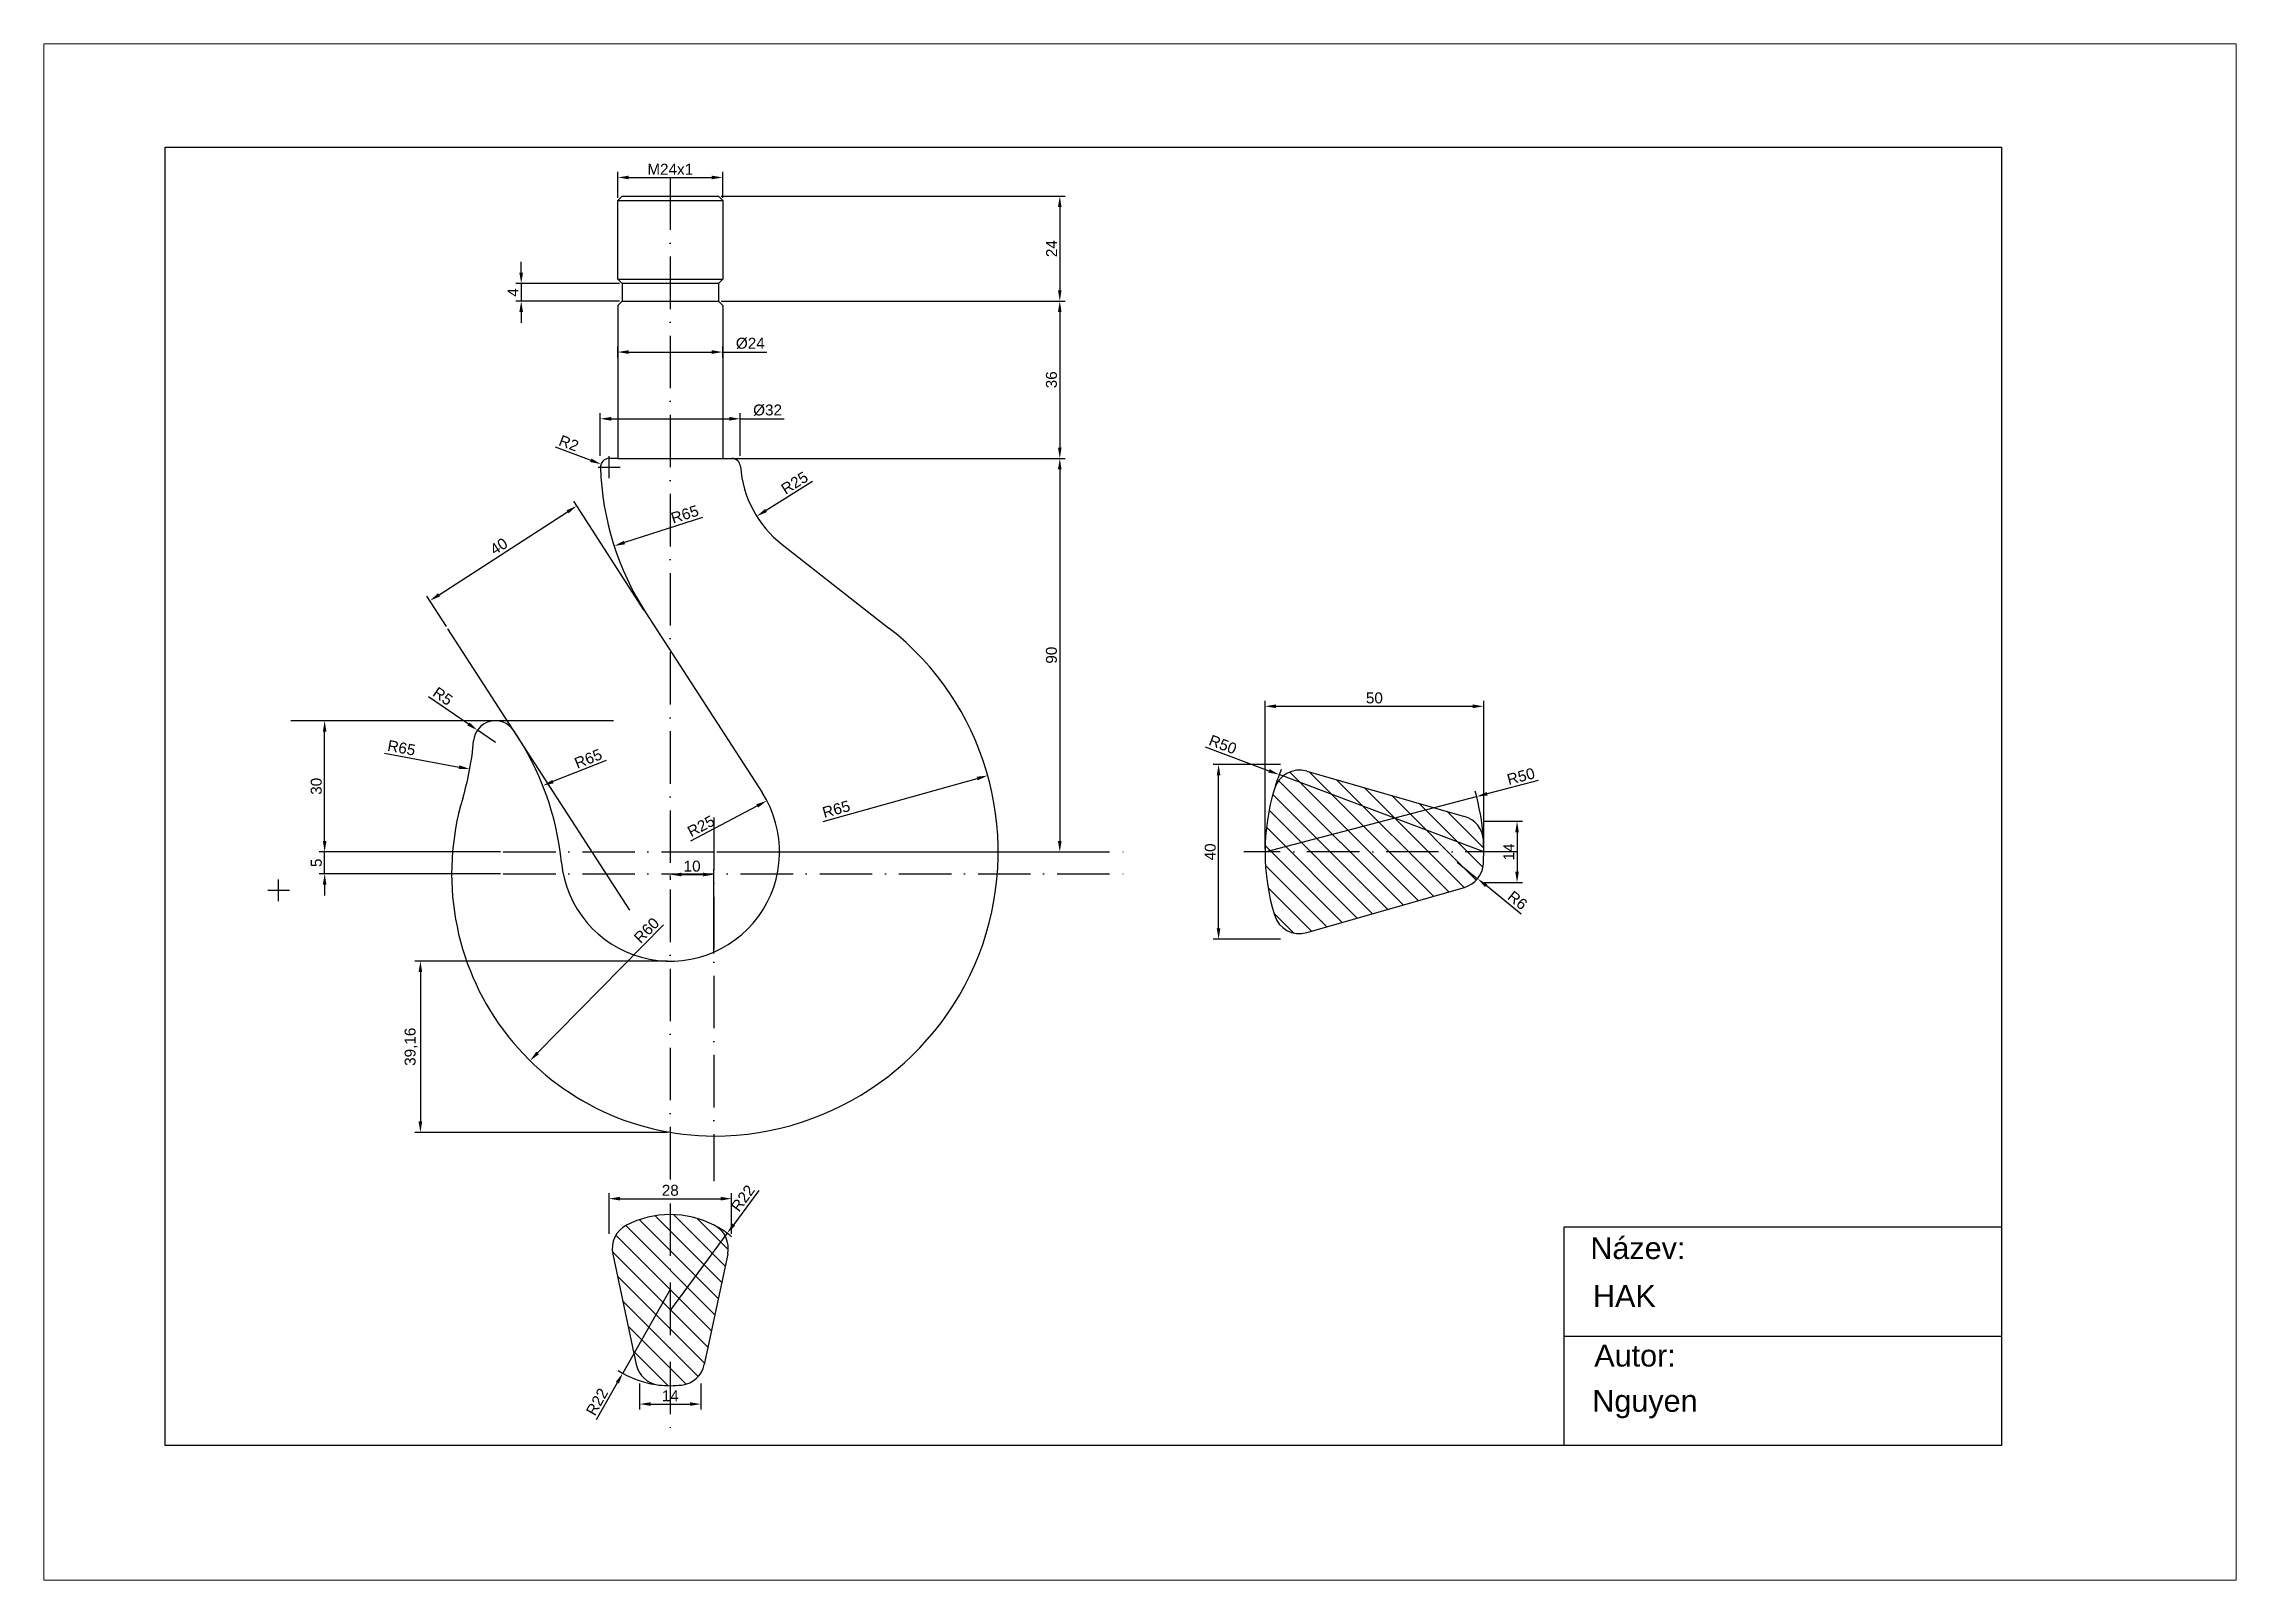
# Paper-space layout 'A3' of a CAD drawing. Header units: millimetres. Extents: x -34 to 468, y -136 to 215.
# The model-space entities are those that its viewports show. They can reach past a viewport. Long polylines and large blocks are cut down to what shows.
import ezdxf

# ---------------------------------------------------------------- set-up
doc = ezdxf.new("R2010")
doc.units = ezdxf.units.MM
doc.linetypes.add('ACAD_ISO10W100', pattern=[18, 12, -3, 0, -3])
for name, color, linetype in [('KONSTRUKCNI', 5, 'Continuous'), ('KOTY', 4, 'Continuous'), ('OSY', 1, 'ACAD_ISO10W100'), ('RAZÍTKO', 250, 'Continuous'), ('SRAF', 9, 'Continuous'), ('ZÁVIT', 9, 'Continuous')]:
    doc.layers.add(name, color=color, linetype=linetype)
doc.layers.add('OBRYS', color=3, linetype='Continuous', lineweight=30)
doc.styles.get("Standard").update_dxf_attribs({"font": 'arial.ttf'})
doc.dimstyles.new('ISO-25', dxfattribs={"dimtxt": 2.5, "dimasz": 2.5, "dimexe": 1.25, "dimexo": 0.625, "dimtad": 1, "dimtxsty": 'Standard', "dimcen": 2.5, "dimadec": 0, "dimazin": 0, "dimtfac": 1, "dimtmove": 0, "dimatfit": 3, "dimfxl": 1, "dimarcsym": 0})
doc.dimstyles.new('Polomer', dxfattribs={"dimtxt": 2.5, "dimasz": 2.5, "dimexe": 1.25, "dimexo": 0.625, "dimtad": 1, "dimtxsty": 'Standard', "dimcen": 2.5, "dimadec": 0, "dimazin": 0, "dimtfac": 1, "dimtofl": 0, "dimtmove": 0, "dimatfit": 3, "dimfxl": 1, "dimarcsym": 0})
doc.dimstyles.new('Prumer', dxfattribs={"dimtxt": 2.5, "dimasz": 2.5, "dimexe": 1.25, "dimexo": 0.625, "dimtad": 1, "dimtxsty": 'Standard', "dimcen": 2.5, "dimadec": 0, "dimazin": 0, "dimtfac": 1, "dimtmove": 0, "dimatfit": 3, "dimfxl": 1, "dimarcsym": 0})
doc.dimstyles.new('Zavit_1', dxfattribs={"dimtxt": 2.5, "dimasz": 2.5, "dimexe": 1.25, "dimexo": 0.625, "dimtad": 1, "dimtxsty": 'Standard', "dimcen": 2.5, "dimclrd": 256, "dimclre": 256, "dimclrt": 256, "dimadec": 0, "dimazin": 0, "dimtfac": 1, "dimtmove": 0, "dimatfit": 3, "dimfxl": 1, "dimlwd": -1, "dimlwe": -1, "dimarcsym": 0})

# ---------------------------------------------------------------- blocks, each defined once
blk = doc.blocks.new('RAZITKO')
at = {"layer": 'RAZÍTKO'}
blk.add_line((-100, 25), (0, 25), dxfattribs=at)
blk.add_lwpolyline([(0, 0), (-100, 0), (-100, 50), (0, 50)], close=True, dxfattribs=at)
for s, p in [('Název:', (-94.04, 42.65)), ('Autor:', (-93.14, 18.06))]:
    blk.add_text(s, height=5, dxfattribs=at).set_placement(p)
at = {"layer": 'RAZÍTKO', "flags": 12}
for tag, p in [('NAZEV', (-93.44, 31.7)), ('AUTOR', (-93.59, 7.71))]:
    blk.add_attdef(tag, p, '', height=5, dxfattribs=at)
blk = doc.blocks.new('*D2')
at = {"layer": 'Defpoints', "color": 0, "transparency": 16777216}
for p in [(3126.99, 2162.02), (3064.38, 2144.56)]:
    blk.add_point(p, dxfattribs=at)
at = {"layer": 'KOTY', "color": 0, "lineweight": -2, "transparency": 16777216}
blk.add_line((3089.36, 2151.53), (3124.58, 2161.35), dxfattribs=at)
at = {"layer": 'KOTY', "color": 0, "transparency": 16777216}
blk.add_solid([(3124.47, 2161.75), (3124.69, 2160.94), (3126.99, 2162.02)], dxfattribs=at)
at = {"layer": 'KOTY', "color": 0, "transparency": 16777216, "insert": (3092.34, 2154.33), "char_height": 2.5, "attachment_point": 5, "rotation": 15.5754}
blk.add_mtext('R65', dxfattribs=at)
blk = doc.blocks.new('*D3')
at = {"layer": 'Defpoints', "color": 0, "transparency": 16777216}
for p in [(3066.38, 2298.85), (3042.38, 2293.56), (3066.38, 2293.56)]:
    blk.add_point(p, dxfattribs=at)
at = {"layer": 'KOTY', "transparency": 16777216}
for p, q in [((3042.38, 2294.19), (3042.38, 2300.1)), ((3044.88, 2298.85), (3063.88, 2298.85)), ((3066.38, 2294.19), (3066.38, 2300.1))]:
    blk.add_line(p, q, dxfattribs=at)
for points in [[(3044.88, 2299.26), (3044.88, 2298.43), (3042.38, 2298.85)], [(3063.88, 2299.26), (3063.88, 2298.43), (3066.38, 2298.85)]]:
    blk.add_solid(points, dxfattribs=at)
at = {"layer": 'KOTY', "transparency": 16777216, "insert": (3054.38, 2300.73), "char_height": 2.5, "attachment_point": 5}
blk.add_mtext('M24x1', dxfattribs=at)
blk = doc.blocks.new('*D5')
at = {"layer": 'Defpoints', "color": 0, "transparency": 16777216}
for p in [(3043.38, 2274.56), (3020.29, 2270.56), (3043.38, 2270.56)]:
    blk.add_point(p, dxfattribs=at)
at = {"layer": 'KOTY', "color": 0, "lineweight": -2, "transparency": 16777216}
for p, q in [((3020.29, 2277.06), (3020.29, 2279.56)), ((3042.75, 2274.56), (3019.04, 2274.56)), ((3020.29, 2274.56), (3020.29, 2270.56)), ((3042.75, 2270.56), (3019.04, 2270.56)), ((3020.29, 2268.06), (3020.29, 2265.56))]:
    blk.add_line(p, q, dxfattribs=at)
at = {"layer": 'KOTY', "color": 0, "transparency": 16777216}
for points in [[(3019.87, 2277.06), (3020.7, 2277.06), (3020.29, 2274.56)], [(3019.87, 2268.06), (3020.7, 2268.06), (3020.29, 2270.56)]]:
    blk.add_solid(points, dxfattribs=at)
at = {"layer": 'KOTY', "color": 0, "transparency": 16777216, "insert": (3018.41, 2272.56), "char_height": 2.5, "attachment_point": 5, "rotation": 90}
blk.add_mtext('4', dxfattribs=at)
blk = doc.blocks.new('*D6')
at = {"layer": 'Defpoints', "color": 0, "transparency": 16777216}
for p in [(3042.38, 2256.94), (3066.38, 2258.91), (3066.38, 2256.94)]:
    blk.add_point(p, dxfattribs=at)
at = {"layer": 'KOTY', "color": 0, "lineweight": -2, "transparency": 16777216}
for p, q in [((3042.38, 2257.56), (3042.38, 2260.16)), ((3044.88, 2258.91), (3063.88, 2258.91)), ((3066.38, 2257.56), (3066.38, 2260.16)), ((3066.38, 2258.91), (3076.46, 2258.91))]:
    blk.add_line(p, q, dxfattribs=at)
at = {"layer": 'KOTY', "color": 0, "transparency": 16777216}
for points in [[(3044.88, 2259.33), (3044.88, 2258.49), (3042.38, 2258.91)], [(3063.88, 2259.33), (3063.88, 2258.49), (3066.38, 2258.91)]]:
    blk.add_solid(points, dxfattribs=at)
at = {"layer": 'KOTY', "color": 0, "transparency": 16777216, "insert": (3072.69, 2260.88), "char_height": 2.5, "attachment_point": 5}
blk.add_mtext('%%c24', dxfattribs=at)
blk = doc.blocks.new('*D7')
at = {"layer": 'Defpoints', "color": 0, "transparency": 16777216}
for p in [(3065.38, 2294.56), (3065.38, 2270.56), (3143.47, 2270.56)]:
    blk.add_point(p, dxfattribs=at)
at = {"layer": 'KOTY', "color": 0, "lineweight": -2, "transparency": 16777216}
for p, q in [((3066, 2294.56), (3144.72, 2294.56)), ((3143.47, 2292.06), (3143.47, 2273.06)), ((3066, 2270.56), (3144.72, 2270.56))]:
    blk.add_line(p, q, dxfattribs=at)
at = {"layer": 'KOTY', "color": 0, "transparency": 16777216}
for points in [[(3143.05, 2292.06), (3143.88, 2292.06), (3143.47, 2294.56)], [(3143.05, 2273.06), (3143.88, 2273.06), (3143.47, 2270.56)]]:
    blk.add_solid(points, dxfattribs=at)
at = {"layer": 'KOTY', "color": 0, "transparency": 16777216, "insert": (3141.59, 2282.56), "char_height": 2.5, "attachment_point": 5, "rotation": 90}
blk.add_mtext('24', dxfattribs=at)
blk = doc.blocks.new('*D10')
at = {"layer": 'Defpoints', "color": 0, "transparency": 16777216}
for p in [(3038.54, 2233.27), (3040.41, 2232.56)]:
    blk.add_point(p, dxfattribs=at)
at = {"layer": 'KOTY', "color": 0, "lineweight": -2, "transparency": 16777216}
for p, q in [((3028.07, 2237.22), (3036.2, 2234.15)), ((3037.91, 2232.56), (3042.91, 2232.56)), ((3040.41, 2230.06), (3040.41, 2235.06))]:
    blk.add_line(p, q, dxfattribs=at)
at = {"layer": 'KOTY', "color": 0, "transparency": 16777216}
blk.add_solid([(3036.35, 2234.54), (3036.05, 2233.76), (3038.54, 2233.27)], dxfattribs=at)
at = {"layer": 'KOTY', "color": 0, "transparency": 16777216, "insert": (3031.19, 2238.05), "char_height": 2.5, "attachment_point": 5, "rotation": 339.3325}
blk.add_mtext('R2', dxfattribs=at)
blk = doc.blocks.new('*D11')
at = {"layer": 'Defpoints', "color": 0, "transparency": 16777216}
for p in [(3103.38, 2234.56), (3041.53, 2214.55)]:
    blk.add_point(p, dxfattribs=at)
at = {"layer": 'KOTY', "color": 0, "lineweight": -2, "transparency": 16777216}
blk.add_line((3061.73, 2221.09), (3043.91, 2215.32), dxfattribs=at)
at = {"layer": 'KOTY', "color": 0, "transparency": 16777216}
blk.add_solid([(3043.78, 2215.72), (3044.04, 2214.93), (3041.53, 2214.55)], dxfattribs=at)
at = {"layer": 'KOTY', "color": 0, "transparency": 16777216, "insert": (3057.7, 2221.78), "char_height": 2.5, "attachment_point": 5, "rotation": 17.9295}
blk.add_mtext('R65', dxfattribs=at)
blk = doc.blocks.new('*D12')
at = {"layer": 'Defpoints', "color": 0, "transparency": 16777216}
for p in [(3065.38, 2270.56), (3054.38, 2234.56), (3143.47, 2234.56)]:
    blk.add_point(p, dxfattribs=at)
at = {"layer": 'KOTY', "color": 0, "lineweight": -2, "transparency": 16777216}
for p, q in [((3066, 2270.56), (3144.72, 2270.56)), ((3143.47, 2268.06), (3143.47, 2237.06)), ((3055, 2234.56), (3144.72, 2234.56))]:
    blk.add_line(p, q, dxfattribs=at)
at = {"layer": 'KOTY', "color": 0, "transparency": 16777216}
for points in [[(3143.05, 2268.06), (3143.88, 2268.06), (3143.47, 2270.56)], [(3143.05, 2237.06), (3143.88, 2237.06), (3143.47, 2234.56)]]:
    blk.add_solid(points, dxfattribs=at)
at = {"layer": 'KOTY', "color": 0, "transparency": 16777216, "insert": (3141.57, 2252.56), "char_height": 2.5, "attachment_point": 5, "rotation": 90}
blk.add_mtext('36', dxfattribs=at)
blk = doc.blocks.new('*D13')
at = {"layer": 'Defpoints', "color": 0, "transparency": 16777216}
for p in [(3095.38, 2234.56), (3074.16, 2221.35)]:
    blk.add_point(p, dxfattribs=at)
at = {"layer": 'KOTY', "color": 0, "lineweight": -2, "transparency": 16777216}
blk.add_line((3086.89, 2229.27), (3076.28, 2222.67), dxfattribs=at)
at = {"layer": 'KOTY', "color": 0, "transparency": 16777216}
blk.add_solid([(3076.06, 2223.02), (3076.5, 2222.31), (3074.16, 2221.35)], dxfattribs=at)
at = {"layer": 'KOTY', "color": 0, "transparency": 16777216, "insert": (3082.81, 2228.97), "char_height": 2.5, "attachment_point": 5, "rotation": 31.9178}
blk.add_mtext('R25', dxfattribs=at)
blk = doc.blocks.new('*D14')
at = {"layer": 'Defpoints', "color": 0, "transparency": 16777216}
for p in [(3076.48, 2156.25), (3054.38, 2144.56)]:
    blk.add_point(p, dxfattribs=at)
at = {"layer": 'KOTY', "color": 0, "lineweight": -2, "transparency": 16777216}
blk.add_line((3059.11, 2147.06), (3074.27, 2155.08), dxfattribs=at)
at = {"layer": 'KOTY', "color": 0, "transparency": 16777216}
blk.add_solid([(3074.07, 2155.45), (3074.46, 2154.71), (3076.48, 2156.25)], dxfattribs=at)
at = {"layer": 'KOTY', "color": 0, "transparency": 16777216, "insert": (3061.42, 2150.44), "char_height": 2.5, "attachment_point": 5, "rotation": 27.8635}
blk.add_mtext('R25', dxfattribs=at)
blk = doc.blocks.new('*D15')
at = {"layer": 'Defpoints', "color": 0, "transparency": 16777216}
for p in [(3064.38, 2139.56), (3022.3, 2096.79)]:
    blk.add_point(p, dxfattribs=at)
at = {"layer": 'KOTY', "color": 0, "lineweight": -2, "transparency": 16777216}
blk.add_line((3052.85, 2127.85), (3024.05, 2098.58), dxfattribs=at)
at = {"layer": 'KOTY', "color": 0, "transparency": 16777216}
blk.add_solid([(3023.75, 2098.87), (3024.35, 2098.28), (3022.3, 2096.79)], dxfattribs=at)
at = {"layer": 'KOTY', "color": 0, "transparency": 16777216, "insert": (3048.96, 2126.61), "char_height": 2.5, "attachment_point": 5, "rotation": 45.4653}
blk.add_mtext('R60', dxfattribs=at)
blk = doc.blocks.new('*D18')
at = {"layer": 'Defpoints', "color": 0, "transparency": 16777216}
for p in [(2944.64, 2175.45), (3008.53, 2163.51)]:
    blk.add_point(p, dxfattribs=at)
at = {"layer": 'KOTY', "color": 0, "lineweight": -2, "transparency": 16777216}
blk.add_line((2989.01, 2167.16), (3006.08, 2163.97), dxfattribs=at)
at = {"layer": 'KOTY', "color": 0, "transparency": 16777216}
blk.add_solid([(3006.15, 2164.38), (3006, 2163.56), (3008.53, 2163.51)], dxfattribs=at)
at = {"layer": 'KOTY', "color": 0, "transparency": 16777216, "insert": (2992.92, 2168.36), "char_height": 2.5, "attachment_point": 5, "rotation": 349.4168}
blk.add_mtext('R65', dxfattribs=at)
blk = doc.blocks.new('*D19')
at = {"layer": 'Defpoints', "color": 0, "transparency": 16777216}
for p in [(3025.24, 2159.72), (2964.81, 2135.78)]:
    blk.add_point(p, dxfattribs=at)
at = {"layer": 'KOTY', "color": 0, "lineweight": -2, "transparency": 16777216}
for p, q in [((3039.69, 2165.45), (3027.56, 2160.65)), ((2964.81, 2133.28), (2964.81, 2138.28)), ((2962.31, 2135.78), (2967.31, 2135.78))]:
    blk.add_line(p, q, dxfattribs=at)
at = {"layer": 'KOTY', "color": 0, "transparency": 16777216}
blk.add_solid([(3027.41, 2161.03), (3027.71, 2160.26), (3025.24, 2159.72)], dxfattribs=at)
at = {"layer": 'KOTY', "color": 0, "transparency": 16777216, "insert": (3035.62, 2165.88), "char_height": 2.5, "attachment_point": 5, "rotation": 21.6169}
blk.add_mtext('R65', dxfattribs=at)
blk = doc.blocks.new('*D20')
at = {"layer": 'Defpoints', "color": 0, "transparency": 16777216}
for p in [(3033, 2223.72), (3048.78, 2199.29), (3003.54, 2195.6)]:
    blk.add_point(p, dxfattribs=at)
at = {"layer": 'KOTY', "color": 0, "lineweight": -2, "transparency": 16777216}
for p, q in [((3001.5, 2203.37), (3030.9, 2222.36)), ((3048.44, 2199.81), (3032.32, 2224.77)), ((3003.2, 2196.13), (2998.72, 2203.06))]:
    blk.add_line(p, q, dxfattribs=at)
at = {"layer": 'KOTY', "color": 0, "transparency": 16777216}
for points in [[(3030.67, 2222.71), (3031.12, 2222.01), (3033, 2223.72)], [(3001.27, 2203.72), (3001.73, 2203.02), (2999.4, 2202.01)]]:
    blk.add_solid(points, dxfattribs=at)
at = {"layer": 'KOTY', "color": 0, "transparency": 16777216, "insert": (3015.17, 2214.46), "char_height": 2.5, "attachment_point": 5, "rotation": 32.8683}
blk.add_mtext('40', dxfattribs=at)
blk = doc.blocks.new('*D21')
at = {"layer": 'Defpoints', "color": 0, "transparency": 16777216}
for p in [(3054.38, 2139.39), (3064.38, 2139.39), (3064.38, 2120.72)]:
    blk.add_point(p, dxfattribs=at)
at = {"layer": 'KOTY', "color": 0, "lineweight": -2, "transparency": 16777216}
for p, q in [((3054.38, 2138.77), (3054.38, 2138.14)), ((3056.88, 2139.39), (3061.88, 2139.39)), ((3064.38, 2121.35), (3064.38, 2140.64))]:
    blk.add_line(p, q, dxfattribs=at)
at = {"layer": 'KOTY', "color": 0, "transparency": 16777216}
for points in [[(3056.88, 2139.81), (3056.88, 2138.97), (3054.38, 2139.39)], [(3061.88, 2139.81), (3061.88, 2138.97), (3064.38, 2139.39)]]:
    blk.add_solid(points, dxfattribs=at)
at = {"layer": 'KOTY', "color": 0, "transparency": 16777216, "insert": (3059.38, 2141.29), "char_height": 2.5, "attachment_point": 5}
blk.add_mtext('10', dxfattribs=at)
blk = doc.blocks.new('*D22')
at = {"layer": 'Defpoints', "color": 0, "transparency": 16777216}
for p in [(3054.38, 2119.56), (2997.24, 2080.4), (3054.38, 2080.4)]:
    blk.add_point(p, dxfattribs=at)
at = {"layer": 'KOTY', "color": 0, "lineweight": -2, "transparency": 16777216}
for p, q in [((3053.75, 2119.56), (2995.99, 2119.56)), ((2997.24, 2117.06), (2997.24, 2082.9)), ((3053.75, 2080.4), (2995.99, 2080.4))]:
    blk.add_line(p, q, dxfattribs=at)
at = {"layer": 'KOTY', "color": 0, "transparency": 16777216}
for points in [[(2996.82, 2117.06), (2997.65, 2117.06), (2997.24, 2119.56)], [(2996.82, 2082.9), (2997.65, 2082.9), (2997.24, 2080.4)]]:
    blk.add_solid(points, dxfattribs=at)
at = {"layer": 'KOTY', "color": 0, "transparency": 16777216, "insert": (2995.11, 2099.98), "char_height": 2.5, "attachment_point": 5, "rotation": 90}
blk.add_mtext('39,16', dxfattribs=at)
blk = doc.blocks.new('*D23')
at = {"layer": 'Defpoints', "color": 0, "transparency": 16777216}
for p in [(3070.38, 2243.64), (3038.38, 2234.56), (3070.38, 2234.56)]:
    blk.add_point(p, dxfattribs=at)
at = {"layer": 'KOTY', "color": 0, "lineweight": -2, "transparency": 16777216}
for p, q in [((3038.38, 2235.19), (3038.38, 2244.89)), ((3040.88, 2243.64), (3067.88, 2243.64)), ((3070.38, 2235.19), (3070.38, 2244.89)), ((3070.38, 2243.64), (3080.4, 2243.64))]:
    blk.add_line(p, q, dxfattribs=at)
at = {"layer": 'KOTY', "color": 0, "transparency": 16777216}
for points in [[(3040.88, 2244.06), (3040.88, 2243.22), (3038.38, 2243.64)], [(3067.88, 2244.06), (3067.88, 2243.22), (3070.38, 2243.64)]]:
    blk.add_solid(points, dxfattribs=at)
at = {"layer": 'KOTY', "color": 0, "transparency": 16777216, "insert": (3076.64, 2245.61), "char_height": 2.5, "attachment_point": 5}
blk.add_mtext('%%c32', dxfattribs=at)
blk = doc.blocks.new('*D25')
at = {"layer": 'Defpoints', "color": 0, "transparency": 16777216}
for p in [(3067.41, 2057.3), (3054.38, 2039.57)]:
    blk.add_point(p, dxfattribs=at)
at = {"layer": 'KOTY', "color": 0, "lineweight": -2, "transparency": 16777216}
for p, q in [((3074.63, 2067.13), (3068.89, 2059.31)), ((3054.38, 2039.57), (3067.41, 2057.3))]:
    blk.add_line(p, q, dxfattribs=at)
blk.add_arc((3054.38, 2039.57), 22, 50.43, 61.2788, dxfattribs=at)
at = {"layer": 'KOTY', "color": 0, "transparency": 16777216}
blk.add_solid([(3068.55, 2059.56), (3069.22, 2059.07), (3067.41, 2057.3)], dxfattribs=at)
at = {"layer": 'KOTY', "color": 0, "transparency": 16777216, "insert": (3070.98, 2065.34), "char_height": 2.5, "attachment_point": 5, "rotation": 53.6854}
blk.add_mtext('R22', dxfattribs=at)
blk = doc.blocks.new('*D26')
at = {"layer": 'Defpoints', "color": 0, "transparency": 16777216}
for p in [(3054.38, 2044.44), (3043.52, 2025.31)]:
    blk.add_point(p, dxfattribs=at)
at = {"layer": 'KOTY', "color": 0, "lineweight": -2, "transparency": 16777216}
for p, q in [((3054.38, 2044.44), (3043.52, 2025.31)), ((3037.49, 2014.7), (3042.28, 2023.14))]:
    blk.add_line(p, q, dxfattribs=at)
blk.add_arc((3054.38, 2044.44), 22, 237.1581, 261.4718, dxfattribs=at)
at = {"layer": 'KOTY', "color": 0, "transparency": 16777216}
blk.add_solid([(3041.92, 2023.34), (3042.64, 2022.93), (3043.52, 2025.31)], dxfattribs=at)
at = {"layer": 'KOTY', "color": 0, "transparency": 16777216, "insert": (3037.63, 2018.76), "char_height": 2.5, "attachment_point": 5, "rotation": 60.4135}
blk.add_mtext('R22', dxfattribs=at)
blk = doc.blocks.new('*D27')
at = {"layer": 'Defpoints', "color": 0, "transparency": 16777216}
for p in [(3047.38, 2023.58), (3061.38, 2023.58), (3061.38, 2018.24)]:
    blk.add_point(p, dxfattribs=at)
at = {"layer": 'KOTY', "color": 0, "lineweight": -2, "transparency": 16777216}
for p, q in [((3047.38, 2022.96), (3047.38, 2016.99)), ((3061.38, 2022.96), (3061.38, 2016.99)), ((3049.88, 2018.24), (3058.88, 2018.24))]:
    blk.add_line(p, q, dxfattribs=at)
at = {"layer": 'KOTY', "color": 0, "transparency": 16777216}
for points in [[(3049.88, 2018.66), (3049.88, 2017.83), (3047.38, 2018.24)], [(3058.88, 2018.66), (3058.88, 2017.83), (3061.38, 2018.24)]]:
    blk.add_solid(points, dxfattribs=at)
at = {"layer": 'KOTY', "color": 0, "transparency": 16777216, "insert": (3054.38, 2020.12), "char_height": 2.5, "attachment_point": 5}
blk.add_mtext('14', dxfattribs=at)
blk = doc.blocks.new('*D28')
at = {"layer": 'Defpoints', "color": 0, "transparency": 16777216}
for p in [(3179.79, 2164.56), (3194.6, 2164.56), (3194.6, 2124.56)]:
    blk.add_point(p, dxfattribs=at)
at = {"layer": 'KOTY', "color": 0, "lineweight": -2, "transparency": 16777216}
for p, q in [((3193.97, 2164.56), (3178.54, 2164.56)), ((3179.79, 2127.06), (3179.79, 2162.06)), ((3193.97, 2124.56), (3178.54, 2124.56))]:
    blk.add_line(p, q, dxfattribs=at)
at = {"layer": 'KOTY', "color": 0, "transparency": 16777216}
for points in [[(3179.37, 2162.06), (3180.2, 2162.06), (3179.79, 2164.56)], [(3179.37, 2127.06), (3180.2, 2127.06), (3179.79, 2124.56)]]:
    blk.add_solid(points, dxfattribs=at)
at = {"layer": 'KOTY', "color": 0, "transparency": 16777216, "insert": (3177.88, 2144.56), "char_height": 2.5, "attachment_point": 5, "rotation": 90}
blk.add_mtext('40', dxfattribs=at)
blk = doc.blocks.new('*D29')
at = {"layer": 'Defpoints', "color": 0, "transparency": 16777216}
for p in [(3193.65, 2162.23), (3240.42, 2144.56)]:
    blk.add_point(p, dxfattribs=at)
at = {"layer": 'KOTY', "color": 0, "lineweight": -2, "transparency": 16777216}
for p, q in [((3176.72, 2168.62), (3191.31, 2163.11)), ((3240.42, 2144.56), (3193.65, 2162.23))]:
    blk.add_line(p, q, dxfattribs=at)
blk.add_arc((3240.42, 2144.56), 50, 157.8826, 162.5105, dxfattribs=at)
at = {"layer": 'KOTY', "color": 0, "transparency": 16777216}
blk.add_solid([(3191.45, 2163.5), (3191.16, 2162.72), (3193.65, 2162.23)], dxfattribs=at)
at = {"layer": 'KOTY', "color": 0, "transparency": 16777216, "insert": (3180.76, 2169.12), "char_height": 2.5, "attachment_point": 5, "rotation": 339.315}
blk.add_mtext('R50', dxfattribs=at)
blk = doc.blocks.new('*D30')
at = {"layer": 'Defpoints', "color": 0, "transparency": 16777216}
for p in [(3238.79, 2157.22), (3190.42, 2144.56)]:
    blk.add_point(p, dxfattribs=at)
at = {"layer": 'KOTY', "color": 0, "lineweight": -2, "transparency": 16777216}
for p, q in [((3190.42, 2144.56), (3238.79, 2157.22)), ((3252.9, 2160.91), (3241.21, 2157.85))]:
    blk.add_line(p, q, dxfattribs=at)
blk.add_arc((3190.42, 2144.56), 50, 3.7851, 16.0965, dxfattribs=at)
at = {"layer": 'KOTY', "color": 0, "transparency": 16777216}
blk.add_solid([(3241.11, 2158.26), (3241.32, 2157.45), (3238.79, 2157.22)], dxfattribs=at)
at = {"layer": 'KOTY', "color": 0, "transparency": 16777216, "insert": (3248.93, 2161.84), "char_height": 2.5, "attachment_point": 5, "rotation": 14.6641}
blk.add_mtext('R50', dxfattribs=at)
blk = doc.blocks.new('*D31')
at = {"layer": 'Defpoints', "color": 0, "transparency": 16777216}
for p in [(3234.36, 2142.21), (3239.02, 2138.43)]:
    blk.add_point(p, dxfattribs=at)
at = {"layer": 'KOTY', "color": 0, "lineweight": -2, "transparency": 16777216}
for p, q in [((3234.36, 2142.21), (3239.02, 2138.43)), ((3249.01, 2130.34), (3240.96, 2136.86))]:
    blk.add_line(p, q, dxfattribs=at)
at = {"layer": 'KOTY', "color": 0, "transparency": 16777216}
blk.add_solid([(3241.23, 2137.18), (3240.7, 2136.53), (3239.02, 2138.43)], dxfattribs=at)
at = {"layer": 'KOTY', "color": 0, "transparency": 16777216, "insert": (3248.16, 2133.48), "char_height": 2.5, "attachment_point": 5, "rotation": 320.9909}
blk.add_mtext('R6', dxfattribs=at)
blk = doc.blocks.new('*D32')
at = {"layer": 'Defpoints', "color": 0, "transparency": 16777216}
for p in [(3240.42, 2177.87), (3190.42, 2144.56), (3240.42, 2144.56)]:
    blk.add_point(p, dxfattribs=at)
at = {"layer": 'KOTY', "color": 0, "lineweight": -2, "transparency": 16777216}
for p, q in [((3190.42, 2145.19), (3190.42, 2179.12)), ((3192.92, 2177.87), (3237.92, 2177.87)), ((3240.42, 2145.19), (3240.42, 2179.12))]:
    blk.add_line(p, q, dxfattribs=at)
at = {"layer": 'KOTY', "color": 0, "transparency": 16777216}
for points in [[(3192.92, 2178.29), (3192.92, 2177.45), (3190.42, 2177.87)], [(3237.92, 2178.29), (3237.92, 2177.45), (3240.42, 2177.87)]]:
    blk.add_solid(points, dxfattribs=at)
at = {"layer": 'KOTY', "color": 0, "transparency": 16777216, "insert": (3215.42, 2179.77), "char_height": 2.5, "attachment_point": 5}
blk.add_mtext('50', dxfattribs=at)
blk = doc.blocks.new('*D34')
at = {"layer": 'Defpoints', "color": 0, "transparency": 16777216}
for p in [(2975.34, 2144.56), (3016.18, 2144.56), (3016.18, 2139.56)]:
    blk.add_point(p, dxfattribs=at)
at = {"layer": 'KOTY', "color": 0, "lineweight": -2, "transparency": 16777216}
for p, q in [((2975.34, 2147.06), (2975.34, 2149.56)), ((3015.55, 2144.56), (2974.09, 2144.56)), ((2975.34, 2139.56), (2975.34, 2144.56)), ((3015.55, 2139.56), (2974.09, 2139.56)), ((2975.34, 2137.06), (2975.34, 2134.56))]:
    blk.add_line(p, q, dxfattribs=at)
at = {"layer": 'KOTY', "color": 0, "transparency": 16777216}
for points in [[(2974.92, 2147.06), (2975.75, 2147.06), (2975.34, 2144.56)], [(2974.92, 2137.06), (2975.75, 2137.06), (2975.34, 2139.56)]]:
    blk.add_solid(points, dxfattribs=at)
at = {"layer": 'KOTY', "color": 0, "transparency": 16777216, "insert": (2973.44, 2142.06), "char_height": 2.5, "attachment_point": 5, "rotation": 90}
blk.add_mtext('5', dxfattribs=at)
blk = doc.blocks.new('*D35')
at = {"layer": 'Defpoints', "color": 0, "transparency": 16777216}
for p in [(2975.34, 2174.56), (3014.39, 2174.56), (3016.18, 2144.56)]:
    blk.add_point(p, dxfattribs=at)
at = {"layer": 'KOTY', "color": 0, "lineweight": -2, "transparency": 16777216}
for p, q in [((3013.77, 2174.56), (2974.09, 2174.56)), ((2975.34, 2147.06), (2975.34, 2172.06)), ((3015.55, 2144.56), (2974.09, 2144.56))]:
    blk.add_line(p, q, dxfattribs=at)
at = {"layer": 'KOTY', "color": 0, "transparency": 16777216}
for points in [[(2974.92, 2172.06), (2975.75, 2172.06), (2975.34, 2174.56)], [(2974.92, 2147.06), (2975.75, 2147.06), (2975.34, 2144.56)]]:
    blk.add_solid(points, dxfattribs=at)
at = {"layer": 'KOTY', "color": 0, "transparency": 16777216, "insert": (2973.43, 2159.56), "char_height": 2.5, "attachment_point": 5, "rotation": 90}
blk.add_mtext('30', dxfattribs=at)
blk = doc.blocks.new('*D36')
at = {"layer": 'Defpoints', "color": 0, "transparency": 16777216}
for p in [(3010.28, 2172.4), (3014.39, 2169.56)]:
    blk.add_point(p, dxfattribs=at)
at = {"layer": 'KOTY', "color": 0, "lineweight": -2, "transparency": 16777216}
for p, q in [((2999.1, 2180.11), (3008.22, 2173.82)), ((3014.39, 2169.56), (3010.28, 2172.4))]:
    blk.add_line(p, q, dxfattribs=at)
at = {"layer": 'KOTY', "color": 0, "transparency": 16777216}
blk.add_solid([(3008.45, 2174.17), (3007.98, 2173.48), (3010.28, 2172.4)], dxfattribs=at)
at = {"layer": 'KOTY', "color": 0, "transparency": 16777216, "insert": (3002.36, 2180.17), "char_height": 2.5, "attachment_point": 5, "rotation": 325.3911}
blk.add_mtext('R5', dxfattribs=at)
blk = doc.blocks.new('*D37')
at = {"layer": 'Defpoints', "color": 0, "transparency": 16777216}
for p in [(3054.38, 2234.56), (3064.38, 2144.56), (3143.47, 2144.56)]:
    blk.add_point(p, dxfattribs=at)
at = {"layer": 'KOTY', "color": 0, "lineweight": -2, "transparency": 16777216}
for p, q in [((3055, 2234.56), (3144.72, 2234.56)), ((3143.47, 2232.06), (3143.47, 2147.06)), ((3065, 2144.56), (3144.72, 2144.56))]:
    blk.add_line(p, q, dxfattribs=at)
at = {"layer": 'KOTY', "color": 0, "transparency": 16777216}
for points in [[(3143.05, 2232.06), (3143.88, 2232.06), (3143.47, 2234.56)], [(3143.05, 2147.06), (3143.88, 2147.06), (3143.47, 2144.56)]]:
    blk.add_solid(points, dxfattribs=at)
at = {"layer": 'KOTY', "color": 0, "transparency": 16777216, "insert": (3141.57, 2189.56), "char_height": 2.5, "attachment_point": 5, "rotation": 90}
blk.add_mtext('90', dxfattribs=at)
blk = doc.blocks.new('*D38')
at = {"layer": 'Defpoints', "color": 0, "transparency": 16777216}
for p in [(3239.93, 2151.56), (3239.93, 2137.56), (3248.05, 2137.56)]:
    blk.add_point(p, dxfattribs=at)
at = {"layer": 'KOTY', "color": 0, "lineweight": -2, "transparency": 16777216}
for p, q in [((3240.55, 2151.56), (3249.3, 2151.56)), ((3248.05, 2149.06), (3248.05, 2140.06)), ((3240.55, 2137.56), (3249.3, 2137.56))]:
    blk.add_line(p, q, dxfattribs=at)
at = {"layer": 'KOTY', "color": 0, "transparency": 16777216}
for points in [[(3247.63, 2149.06), (3248.47, 2149.06), (3248.05, 2151.56)], [(3247.63, 2140.06), (3248.47, 2140.06), (3248.05, 2137.56)]]:
    blk.add_solid(points, dxfattribs=at)
at = {"layer": 'KOTY', "color": 0, "transparency": 16777216, "insert": (3246.17, 2144.56), "char_height": 2.5, "attachment_point": 5, "rotation": 90}
blk.add_mtext('14', dxfattribs=at)
blk = doc.blocks.new('*D40')
at = {"layer": 'Defpoints', "color": 0, "transparency": 16777216}
for p in [(3068.38, 2065.23), (3040.38, 2056.54), (3068.38, 2056.54)]:
    blk.add_point(p, dxfattribs=at)
at = {"layer": 'KOTY', "color": 0, "lineweight": -2, "transparency": 16777216}
for p, q in [((3040.38, 2057.17), (3040.38, 2066.48)), ((3068.38, 2057.17), (3068.38, 2066.48)), ((3042.88, 2065.23), (3065.88, 2065.23))]:
    blk.add_line(p, q, dxfattribs=at)
at = {"layer": 'KOTY', "color": 0, "transparency": 16777216}
for points in [[(3042.88, 2065.65), (3042.88, 2064.81), (3040.38, 2065.23)], [(3065.88, 2065.65), (3065.88, 2064.81), (3068.38, 2065.23)]]:
    blk.add_solid(points, dxfattribs=at)
at = {"layer": 'KOTY', "color": 0, "transparency": 16777216, "insert": (3054.38, 2067.13), "char_height": 2.5, "attachment_point": 5}
blk.add_mtext('28', dxfattribs=at)

msp = doc.modelspace()

# ---------------------------------------------------------------- hatches: boundary and pattern name
at = {"layer": 'SRAF'}
h = msp.add_hatch(dxfattribs=at)
h.set_pattern_fill('ANSI31', color=256, angle=90)
h.set_pattern_definition([(135, (-101.1208, 0), (-2.245064, -2.245064), [])])
h.paths.add_polyline_path([(3199.948, 2163.03, 0.4102711), (3192.55, 2158.994, 0.0733183), (3190.422, 2144.564), (3240.422, 2144.564, 0.0133916), (3240.351, 2147.241, 0.319766), (3236.013, 2152.688)])
h.paths.add_polyline_path([(3240.351, 2141.888, 0.0133916), (3240.422, 2144.564), (3190.422, 2144.564, 0.0733183), (3192.55, 2130.135, 0.4102711), (3199.948, 2126.099), (3236.013, 2136.441, 0.319766)])
h = msp.add_hatch(dxfattribs=at)
h.set_pattern_fill('ANSI31', color=256, angle=90)
h.set_pattern_definition([(135, (95.4295, 5.8296), (-2.245064, -2.245064), [])])
h.paths.add_polyline_path([(3054.378, 2061.572, 0.1187713), (3044.358, 2059.157, 0.3389569), (3041.222, 2052.569), (3046.586, 2027.311, 0.3206238), (3051.735, 2022.601, 0.0301179), (3054.378, 2022.442)])
h.paths.add_polyline_path([(3067.534, 2052.569, 0.3389569), (3064.398, 2059.157, 0.1187713), (3054.378, 2061.572), (3054.378, 2022.442, 0.0301179), (3057.021, 2022.601, 0.3206238), (3062.169, 2027.311)])

# ---------------------------------------------------------------- linework, layer by layer
at = {"layer": 'KONSTRUKCNI'}
for p, q in [((3045.153, 2131.202), (3003.542, 2195.601)), ((3041.393, 2174.564), (2967.639, 2174.564))]:
    msp.add_line(p, q, dxfattribs=at)
at = {"layer": 'OBRYS'}
for p, q in [((3043.378, 2274.564), (3043.378, 2270.564)), ((3065.378, 2274.564), (3065.378, 2270.564)), ((3042.378, 2269.564), (3043.378, 2270.564)), ((3042.378, 2269.564), (3042.378, 2234.564)), ((3043.378, 2270.564), (3043.378, 2270.564)), ((3043.378, 2270.564), (3065.378, 2270.564)), ((3065.378, 2270.564), (3065.378, 2270.564)), ((3065.378, 2270.564), (3066.378, 2269.564)), ((3066.378, 2269.564), (3066.378, 2234.564)), ((3042.378, 2234.564), (3040.41, 2234.564)), ((3042.378, 2234.564), (3066.378, 2234.564)), ((3066.378, 2234.564), (3068.452, 2234.564)), ((3079.982, 2214.867), (3104.406, 2195.777)), ((3048.783, 2199.288), (3075.376, 2158.132)), ((3199.948, 2163.03), (3236.013, 2152.688)), ((3199.948, 2126.099), (3236.013, 2136.441)), ((3041.222, 2052.569), (3046.586, 2027.311)), ((3067.534, 2052.569), (3062.169, 2027.311))]:
    msp.add_line(p, q, dxfattribs=at)
msp.add_lwpolyline([(3043.378, 2294.564), (3065.378, 2294.564), (3066.378, 2293.564), (3066.378, 2275.564), (3065.378, 2274.564), (3043.378, 2274.564), (3042.378, 2275.564), (3042.378, 2293.564)], close=True, dxfattribs=at)
for centre, radius, start, end in [((3040.41, 2232.564), 2, 90, 181.81922), ((3103.378, 2234.564), 65, 181.81922, 212.86833), ((3068.452, 2232.564), 2, 4.24802, 90), ((3095.378, 2234.564), 25, 184.24802, 231.98803), ((3064.378, 2144.564), 65, 270, 51.98803), ((3014.391, 2169.564), 5, 34.27049, 175.1799), ((2964.808, 2135.778), 65, 5.60228, 34.27049), ((2944.639, 2175.446), 65, 343.31826, 355.1799), ((3198.294, 2157.262), 6, 73.99898, 163.22669), ((3064.378, 2139.564), 60, 163.31826, 270), ((3054.378, 2144.564), 25, 185.60228, 32.86833), ((3240.422, 2144.564), 50, 163.22669, 196.77331), ((3234.359, 2146.92), 6, 3.06893, 73.99898), ((3190.422, 2144.564), 50, 356.93107, 3.06893), ((3234.359, 2142.209), 6, 286.00102, 356.93107), ((3198.294, 2131.867), 6, 196.77331, 286.00102), ((3054.378, 2039.572), 22, 62.90654, 117.09346), ((3047.091, 2053.816), 6, 117.09346, 191.99123), ((3061.665, 2053.816), 6, 348.00877, 62.90654), ((3052.455, 2028.557), 6, 191.99123, 263.09957), ((3056.3, 2028.557), 6, 276.90043, 348.00877), ((3054.378, 2044.442), 22, 263.09957, 276.90043)]:
    msp.add_arc(centre, radius, start, end, dxfattribs=at)
at = {"layer": 'OSY'}
for p, q in [((3054.378, 2298.847), (3054.378, 2069.23)), ((3064.378, 2152.416), (3064.378, 2069.23)), ((3016.175, 2144.564), (3158.717, 2144.564)), ((3248.185, 2144.564), (3185.526, 2144.564)), ((3016.175, 2139.564), (3158.717, 2139.564)), ((3054.378, 2064.139), (3054.378, 2012.528))]:
    msp.add_line(p, q, dxfattribs=at)
at = {"layer": 'ZÁVIT'}
for p, q in [((3042.378, 2293.564), (3066.378, 2293.564)), ((3042.378, 2275.564), (3066.378, 2275.564))]:
    msp.add_line(p, q, dxfattribs=at)

# ---------------------------------------------------------------- dimensions: what is measured, and where the dimension line sits
at = {"layer": 'KOTY'}
for base, p1, p2, dimstyle, override, picture, middle in [((3066.378, 2298.847), (3042.378, 2293.564), (3066.378, 2293.564), 'Zavit_1', {"dimpost": 'M<>x1'}, '*D3', (3054.378, 2298.847)), ((3066.378, 2258.911), (3042.378, 2256.94), (3066.378, 2256.94), 'Prumer', {"dimpost": '%%c<>'}, '*D6', (3072.694, 2258.911)), ((3070.378, 2243.642), (3038.378, 2234.564), (3070.378, 2234.564), 'Prumer', {"dimpost": '%%c<>'}, '*D23', (3076.641, 2243.642))]:
    dim = msp.add_linear_dim(base=base, p1=p1, p2=p2, dimstyle=dimstyle, override=override, dxfattribs=at)
    dim.commit()
    dim.dimension.update_dxf_attribs({"geometry": picture, "text_midpoint": middle, "dimtype": 160})
for base, p1, p2, angle, picture, middle in [((3143.468, 2270.564), (3065.378, 2294.564), (3065.378, 2270.564), 90, '*D7', (3141.587, 2282.564)), ((3020.287, 2270.564), (3043.378, 2274.564), (3043.378, 2270.564), 90, '*D5', (3018.412, 2272.564)), ((3032.997, 2223.72), (3003.542, 2195.601), (3048.783, 2199.288), 212.86833, '*D20', (3015.166, 2214.462)), ((3248.049, 2137.564), (3239.93, 2151.564), (3239.93, 2137.564), 90, '*D38', (3246.169, 2144.564)), ((2975.336, 2144.564), (3016.175, 2139.564), (3016.175, 2144.564), 90, '*D34', (2973.439, 2142.064)), ((2997.235, 2080.404), (3054.378, 2119.564), (3054.378, 2080.404), 90, '*D22', (2995.108, 2099.984))]:
    dim = msp.add_linear_dim(base=base, p1=p1, p2=p2, angle=angle, dimstyle='ISO-25', dxfattribs=at)
    dim.commit()
    dim.dimension.update_dxf_attribs({"geometry": picture, "text_midpoint": middle})
for base, p1, p2, picture, middle in [((3143.468, 2234.564), (3065.378, 2270.564), (3054.378, 2234.564), '*D12', (3141.565, 2252.564)), ((3143.468, 2144.564), (3054.378, 2234.564), (3064.378, 2144.564), '*D37', (3141.566, 2189.564)), ((2975.336, 2174.564), (3016.175, 2144.564), (3014.391, 2174.564), '*D35', (2973.433, 2159.564))]:
    dim = msp.add_linear_dim(base=base, p1=p1, p2=p2, angle=90, dimstyle='ISO-25', override={"dimtmove": 1}, dxfattribs=at)
    dim.commit()
    dim.dimension.update_dxf_attribs({"geometry": picture, "text_midpoint": middle})
for center, mpoint, picture, middle in [((3040.41, 2232.564), (3038.538, 2233.27), '*D10', (3030.531, 2236.291)), ((3103.378, 2234.564), (3041.534, 2214.554), '*D11', (3058.284, 2219.974)), ((3095.378, 2234.564), (3074.158, 2221.347), '*D13', (3083.811, 2227.36)), ((2944.639, 2175.446), (3008.533, 2163.508), '*D18', (2992.566, 2166.491)), ((2964.808, 2135.778), (3025.236, 2159.724), '*D19', (3036.319, 2164.116)), ((3064.378, 2144.564), (3126.991, 2162.017), '*D2', (3092.853, 2152.502)), ((3054.378, 2144.564), (3076.479, 2156.249), '*D14', (3062.307, 2148.757)), ((3064.378, 2139.564), (3022.297, 2096.795), '*D15', (3050.32, 2125.276))]:
    dim = msp.add_radius_dim(center=center, mpoint=mpoint, dimstyle='Polomer', override={"dimpost": 'R<>'}, dxfattribs=at)
    dim.commit()
    dim.dimension.update_dxf_attribs({"geometry": picture, "text_midpoint": middle, "dimtype": 164})
for center, mpoint, picture, middle in [((3014.391, 2169.564), (3010.276, 2172.404), '*D36', (3001.286, 2178.608)), ((3240.422, 2144.564), (3193.646, 2162.226), '*D29', (3180.091, 2167.344)), ((3190.422, 2144.564), (3238.794, 2157.222), '*D30', (3249.415, 2160.001)), ((3234.359, 2142.209), (3239.022, 2138.432), '*D31', (3246.96, 2132.002))]:
    dim = msp.add_radius_dim(center=center, mpoint=mpoint, dimstyle='ISO-25', dxfattribs=at)
    dim.commit()
    dim.dimension.update_dxf_attribs({"geometry": picture, "text_midpoint": middle, "dimtype": 164})
for base, p1, p2, picture, middle in [((3240.422, 2177.871), (3190.422, 2144.564), (3240.422, 2144.564), '*D32', (3215.422, 2179.773)), ((3064.378, 2139.39), (3054.378, 2139.39), (3064.378, 2120.72), '*D21', (3059.378, 2141.292)), ((3068.378, 2065.23), (3040.378, 2056.542), (3068.378, 2056.542), '*D40', (3054.378, 2067.131))]:
    dim = msp.add_linear_dim(base=base, p1=p1, p2=p2, dimstyle='ISO-25', dxfattribs=at)
    dim.commit()
    dim.dimension.update_dxf_attribs({"geometry": picture, "text_midpoint": middle})
dim = msp.add_linear_dim(base=(3179.786, 2164.564), p1=(3194.597, 2124.564), p2=(3194.597, 2164.564), angle=90, dimstyle='ISO-25', dxfattribs=at)
dim.commit()
dim.dimension.update_dxf_attribs({"geometry": '*D28', "text_midpoint": (3179.786, 2144.564), "dimtype": 160})
for center, mpoint, picture, middle in [((3054.378, 2039.572), (3067.407, 2057.299), '*D25', (3070.984, 2065.341)), ((3054.378, 2044.442), (3043.516, 2025.31), '*D26', (3037.635, 2018.761))]:
    dim = msp.add_radius_dim(center=center, mpoint=mpoint, dimstyle='ISO-25', dxfattribs=at)
    dim.commit()
    dim.dimension.update_dxf_attribs({"geometry": picture, "text_midpoint": middle})
dim = msp.add_linear_dim(base=(3061.378, 2018.243), p1=(3047.378, 2023.585), p2=(3061.378, 2023.585), dimstyle='ISO-25', dxfattribs=at)
dim.commit()
dim.dimension.update_dxf_attribs({"geometry": '*D27', "text_midpoint": (3054.378, 2018.243), "dimtype": 160})

psp = doc.layouts.new('A3')

# ---------------------------------------------------------------- linework, layer by layer
at = {"layer": 'OBRYS'}
psp.add_lwpolyline([(-6.03, 191.52), (413.97, 191.52), (413.97, -105.48), (-6.03, -105.48)], close=True, dxfattribs=at)

# ---------------------------------------------------------------- block references
at = {"layer": 'RAZÍTKO'}
ref = psp.add_blockref('RAZITKO', (413.97, -105.48), dxfattribs=at)
ref.add_attrib('AUTOR', 'Nguyen', (320.38, -97.77), dxfattribs={"height": 5})
ref.add_attrib('NAZEV', 'HAK', (320.53, -73.78), dxfattribs={"height": 5})

# ---------------------------------------------------------------- viewports
at = {"layer": 'KOTY'}
psp.add_viewport(center=(216.93, 39.44), size=(501.4, 351.4621), view_center_point=(3161.814, 2153.688), view_height=351.46209, dxfattribs=at)

doc.saveas('drawing.dxf')
